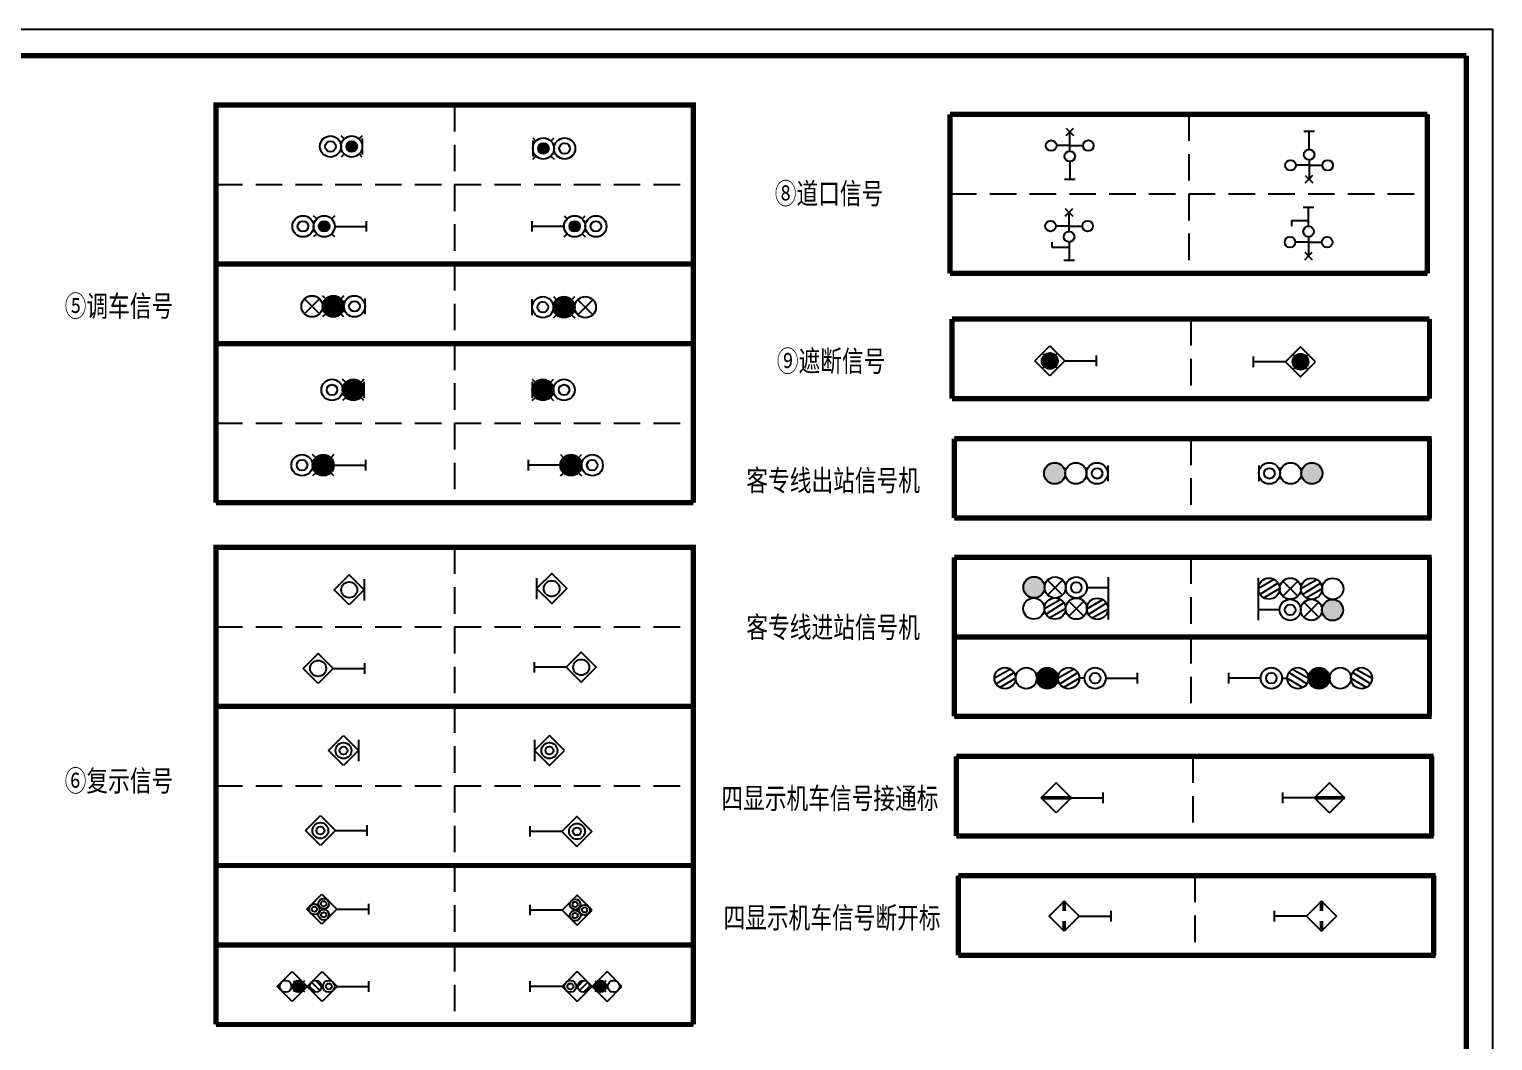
# Model space of a CAD drawing. Extents: x 2387 to 3043, y 3273 to 3569.
# Drawn here: x 2767.1 to 3043, y 3378.3 to 3569.1 of the extents above; entities that cross this region are included whole.
import ezdxf
from ezdxf.enums import TextEntityAlignment as Align

# ---------------------------------------------------------------- set-up
doc = ezdxf.new("R2010")
doc.units = 0
doc.header["$LTSCALE"] = 10
doc.header["$MEASUREMENT"] = 0
doc.linetypes.add('DASHED', pattern=[0.75, 0.5, -0.25])
doc.layers.get('0').update_dxf_attribs({"linetype": 'CONTINUOUS'})
doc.layers.add('1', color=1, linetype='CONTINUOUS')
doc.layers.add('2', color=3, linetype='CONTINUOUS')
doc.styles.add('宋体', font='SimSun.ttf', dxfattribs={"width": 0.8})

# ---------------------------------------------------------------- blocks, each defined once
blk = doc.blocks.new('A$C713C088B')
at = {"lineweight": -3}
for p, q in [((4.59, 3.41), (4, 4)), ((8, 4), (7.41, 3.41)), ((8, 3.5), (8, 0.5)), ((4.59, 0.59), (4, 0)), ((8, 0), (7.41, 0.59))]:
    blk.add_line(p, q, dxfattribs=at)
at = {"color": 3, "lineweight": -3, "const_width": 1}
blk.add_lwpolyline([(6.5, 2, -1), (5.5, 2, -1)], format="xyb", close=True, dxfattribs=at)
at = {"color": 0, "lineweight": -3}
for centre, radius in [((2, 2), 2), ((6, 2), 2), ((6, 2), 1)]:
    blk.add_circle(centre, radius, dxfattribs=at)
at = {"lineweight": -3}
blk.add_circle((2, 2), 1, dxfattribs=at)
blk = doc.blocks.new('A$C464F159F')
at = {"lineweight": -3}
for p, q in [((0, 4), (0.59, 3.41)), ((0, 3.5), (0, 0.5)), ((3.41, 3.41), (4, 4)), ((0, 0), (0.59, 0.59)), ((3.41, 0.59), (4, 0))]:
    blk.add_line(p, q, dxfattribs=at)
at = {"color": 3, "lineweight": -3, "const_width": 1}
blk.add_lwpolyline([(1.5, 2, 1), (2.5, 2, 1)], format="xyb", close=True, dxfattribs=at)
at = {"color": 0, "lineweight": -3}
for centre, radius in [((2, 2), 2), ((2, 2), 1), ((6, 2), 2)]:
    blk.add_circle(centre, radius, dxfattribs=at)
at = {"lineweight": -3}
blk.add_circle((6, 2), 1, dxfattribs=at)
blk = doc.blocks.new('A$C12C90B2A')
at = {"lineweight": -3}
for p, q in [((4.59, 3.41), (4, 4)), ((8, 4), (7.41, 3.41)), ((4.59, 0.59), (4, 0)), ((8, 0), (7.41, 0.59)), ((8, 2), (14, 2))]:
    blk.add_line(p, q, dxfattribs=at)
at = {"color": 0, "lineweight": -3}
blk.add_line((14, 1), (14, 3), dxfattribs=at)
at = {"color": 3, "lineweight": -3, "const_width": 1}
blk.add_lwpolyline([(6.5, 2, -1), (5.5, 2, -1)], format="xyb", close=True, dxfattribs=at)
at = {"color": 0, "lineweight": -3}
for centre, radius in [((2, 2), 2), ((2, 2), 1), ((6, 2), 2), ((6, 2), 1)]:
    blk.add_circle(centre, radius, dxfattribs=at)
blk = doc.blocks.new('A$C7ED64817')
at = {"color": 0, "lineweight": -3}
blk.add_line((0, 1), (0, 3), dxfattribs=at)
at = {"lineweight": -3}
for p, q in [((6, 4), (6.59, 3.41)), ((9.41, 3.41), (10, 4)), ((6, 2), (0, 2)), ((6, 0), (6.59, 0.59)), ((9.41, 0.59), (10, 0))]:
    blk.add_line(p, q, dxfattribs=at)
at = {"color": 3, "lineweight": -3, "const_width": 1}
blk.add_lwpolyline([(7.5, 2, 1), (8.5, 2, 1)], format="xyb", close=True, dxfattribs=at)
at = {"color": 0, "lineweight": -3}
for centre, radius in [((8, 2), 2), ((8, 2), 1), ((12, 2), 2), ((12, 2), 1)]:
    blk.add_circle(centre, radius, dxfattribs=at)
blk = doc.blocks.new('A$C0F7A600E')
at = {"color": 7, "lineweight": -3}
for p, q in [((3.41, 3.41), (0.59, 0.59)), ((3.41, 0.59), (0.59, 3.41)), ((12, 0.5), (12, 3.5))]:
    blk.add_line(p, q, dxfattribs=at)
at = {"lineweight": -3}
for p, q in [((4.59, 3.41), (4, 4)), ((8, 4), (7.41, 3.41)), ((4.59, 0.59), (4, 0)), ((8, 0), (7.41, 0.59))]:
    blk.add_line(p, q, dxfattribs=at)
at = {"color": 7, "lineweight": -3}
for centre, radius in [((2, 2), 2), ((10, 2), 2), ((10, 2), 1)]:
    blk.add_circle(centre, radius, dxfattribs=at)
at = {"color": 0, "lineweight": -3}
blk.add_circle((6, 2), 2, dxfattribs=at)
at = {"layer": '2', "lineweight": -3, "const_width": 2}
blk.add_lwpolyline([(5, 2, 1), (7, 2, 1)], format="xyb", close=True, dxfattribs=at)
at = {"layer": '2', "lineweight": -3}
for start, end in [(0, 180), (180, 0)]:
    blk.add_arc((6, 2), 1, start, end, dxfattribs=at)
blk = doc.blocks.new('A$C098A4D1C')
at = {"color": 7, "lineweight": -3}
for p, q in [((0, 0.5), (0, 3.5)), ((8.59, 0.59), (11.41, 3.41)), ((8.59, 3.41), (11.41, 0.59))]:
    blk.add_line(p, q, dxfattribs=at)
at = {"lineweight": -3}
for p, q in [((4, 4), (4.59, 3.41)), ((7.41, 3.41), (8, 4)), ((4, 0), (4.59, 0.59)), ((7.41, 0.59), (8, 0))]:
    blk.add_line(p, q, dxfattribs=at)
at = {"color": 7, "lineweight": -3}
for centre, radius in [((2, 2), 2), ((2, 2), 1), ((10, 2), 2)]:
    blk.add_circle(centre, radius, dxfattribs=at)
at = {"color": 0, "lineweight": -3}
blk.add_circle((6, 2), 2, dxfattribs=at)
at = {"layer": '2', "lineweight": -3, "const_width": 2}
blk.add_lwpolyline([(5, 2, 1), (7, 2, 1)], format="xyb", close=True, dxfattribs=at)
at = {"layer": '2', "lineweight": -3}
for start, end in [(0, 180), (180, 0)]:
    blk.add_arc((6, 2), 1, start, end, dxfattribs=at)
blk = doc.blocks.new('A$C4D440B63')
at = {"lineweight": -3}
for p, q in [((4.59, 3.41), (4, 4)), ((8, 4), (7.41, 3.41)), ((8, 3.5), (8, 0.5)), ((4.59, 0.59), (4, 0)), ((8, 0), (7.41, 0.59))]:
    blk.add_line(p, q, dxfattribs=at)
at = {"color": 0, "lineweight": -3}
for centre in [(2, 2), (6, 2)]:
    blk.add_circle(centre, 2, dxfattribs=at)
at = {"lineweight": -3}
blk.add_circle((2, 2), 1, dxfattribs=at)
at = {"layer": '2', "lineweight": -3, "const_width": 2}
blk.add_lwpolyline([(7, 2, 1), (5, 2, 1)], format="xyb", close=True, dxfattribs=at)
blk = doc.blocks.new('A$C77B45766')
at = {"lineweight": -3}
for p, q in [((0, 4), (0.59, 3.41)), ((0, 3.5), (0, 0.5)), ((3.41, 3.41), (4, 4)), ((0, 0), (0.59, 0.59)), ((3.41, 0.59), (4, 0))]:
    blk.add_line(p, q, dxfattribs=at)
at = {"color": 0, "lineweight": -3}
for centre in [(2, 2), (6, 2)]:
    blk.add_circle(centre, 2, dxfattribs=at)
at = {"lineweight": -3}
blk.add_circle((6, 2), 1, dxfattribs=at)
at = {"layer": '2', "lineweight": -3, "const_width": 2}
blk.add_lwpolyline([(1, 2, -1), (3, 2, -1)], format="xyb", close=True, dxfattribs=at)
blk = doc.blocks.new('A$C40534BB6')
at = {"lineweight": -3}
for p, q in [((4.59, 3.41), (4, 4)), ((8, 4), (7.41, 3.41)), ((4.59, 0.59), (4, 0)), ((8, 0), (7.41, 0.59)), ((8, 2), (14, 2))]:
    blk.add_line(p, q, dxfattribs=at)
at = {"color": 0, "lineweight": -3}
blk.add_line((14, 1), (14, 3), dxfattribs=at)
for centre, radius in [((2, 2), 2), ((2, 2), 1), ((6, 2), 2)]:
    blk.add_circle(centre, radius, dxfattribs=at)
at = {"layer": '2', "lineweight": -3, "const_width": 2}
blk.add_lwpolyline([(7, 2, 1), (5, 2, 1)], format="xyb", close=True, dxfattribs=at)
blk = doc.blocks.new('A$C7C7B410C')
at = {"color": 0, "lineweight": -3}
blk.add_line((0, 1), (0, 3), dxfattribs=at)
at = {"lineweight": -3}
for p, q in [((6, 4), (6.59, 3.41)), ((9.41, 3.41), (10, 4)), ((6, 2), (0, 2)), ((6, 0), (6.59, 0.59)), ((9.41, 0.59), (10, 0))]:
    blk.add_line(p, q, dxfattribs=at)
at = {"color": 0, "lineweight": -3}
for centre, radius in [((8, 2), 2), ((12, 2), 2), ((12, 2), 1)]:
    blk.add_circle(centre, radius, dxfattribs=at)
at = {"layer": '2', "lineweight": -3, "const_width": 2}
blk.add_lwpolyline([(7, 2, -1), (9, 2, -1)], format="xyb", close=True, dxfattribs=at)
blk = doc.blocks.new('A$C3FAB2C0A')
at = {"color": 7, "lineweight": -3}
blk.add_line((5.66, 4.83), (5.66, 0.83), dxfattribs=at)
blk.add_lwpolyline([(2.83, 0), (0, 2.83), (2.83, 5.66), (5.66, 2.83)], close=True, dxfattribs=at)
blk.add_circle((2.83, 2.83), 1.5, dxfattribs=at)
blk = doc.blocks.new('A$C06AA4E3F')
at = {"color": 7, "lineweight": -3}
blk.add_line((0, 4.83), (0, 0.83), dxfattribs=at)
blk.add_lwpolyline([(2.83, 0), (5.66, 2.83), (2.83, 5.66), (0, 2.83)], close=True, dxfattribs=at)
blk.add_circle((2.83, 2.83), 1.5, dxfattribs=at)
blk = doc.blocks.new('A$C0D0F7C28')
at = {"color": 7, "lineweight": -3}
blk.add_line((5.66, 2.83), (11.66, 2.83), dxfattribs=at)
at = {"color": 0, "lineweight": -3}
blk.add_line((11.66, 1.83), (11.66, 3.83), dxfattribs=at)
at = {"color": 7, "lineweight": -3}
blk.add_lwpolyline([(2.83, 0), (0, 2.83), (2.83, 5.66), (5.66, 2.83)], close=True, dxfattribs=at)
blk.add_circle((2.83, 2.83), 1.5, dxfattribs=at)
blk = doc.blocks.new('A$C27B40838')
at = {"color": 0, "lineweight": -3}
blk.add_line((0, 1.83), (0, 3.83), dxfattribs=at)
at = {"color": 7, "lineweight": -3}
blk.add_line((6, 2.83), (0, 2.83), dxfattribs=at)
blk.add_lwpolyline([(8.83, 0), (11.66, 2.83), (8.83, 5.66), (6, 2.83)], close=True, dxfattribs=at)
blk.add_circle((8.83, 2.83), 1.5, dxfattribs=at)
blk = doc.blocks.new('A$C23366BF6')
at = {"color": 7, "lineweight": -3}
for p, q in [((0, 2.83), (2.83, 5.66)), ((2.83, 5.66), (5.66, 2.83)), ((2.83, 0), (0, 2.83)), ((5.66, 2.83), (2.83, 0)), ((5.66, 4.83), (5.66, 0.83))]:
    blk.add_line(p, q, dxfattribs=at)
for radius in [1.5, 0.75]:
    blk.add_circle((2.83, 2.83), radius, dxfattribs=at)
blk = doc.blocks.new('A$C446F24CC')
at = {"color": 7, "lineweight": -3}
for p, q in [((2.83, 5.66), (0, 2.83)), ((5.66, 2.83), (2.83, 5.66)), ((0, 4.83), (0, 0.83)), ((0, 2.83), (2.83, 0)), ((2.83, 0), (5.66, 2.83))]:
    blk.add_line(p, q, dxfattribs=at)
for radius in [1.5, 0.75]:
    blk.add_circle((2.83, 2.83), radius, dxfattribs=at)
blk = doc.blocks.new('A$C008B083B')
at = {"color": 7, "lineweight": -3}
for p, q in [((0, 2.83), (2.83, 5.66)), ((2.83, 5.66), (5.66, 2.83)), ((2.83, 0), (0, 2.83)), ((5.66, 2.83), (2.83, 0)), ((5.66, 2.83), (11.66, 2.83))]:
    blk.add_line(p, q, dxfattribs=at)
at = {"color": 0, "lineweight": -3}
blk.add_line((11.66, 1.83), (11.66, 3.83), dxfattribs=at)
at = {"color": 7, "lineweight": -3}
for radius in [1.5, 0.75]:
    blk.add_circle((2.83, 2.83), radius, dxfattribs=at)
blk = doc.blocks.new('A$C2C0E2CDF')
at = {"color": 0, "lineweight": -3}
blk.add_line((0, 1.83), (0, 3.83), dxfattribs=at)
at = {"color": 7, "lineweight": -3}
blk.add_line((6, 2.83), (0, 2.83), dxfattribs=at)
blk.add_lwpolyline([(8.83, 0), (11.66, 2.83), (8.83, 5.66), (6, 2.83)], close=True, dxfattribs=at)
for radius in [1.5, 0.75]:
    blk.add_circle((8.83, 2.83), radius, dxfattribs=at)
blk = doc.blocks.new('A$C4EC20085')
at = {"color": 7, "lineweight": -3}
for p, q in [((0, 2.83), (2.83, 5.66)), ((2.83, 5.66), (5.66, 2.83)), ((2.83, 0), (0, 2.83)), ((5.66, 2.83), (2.83, 0)), ((5.66, 2.83), (11.66, 2.83))]:
    blk.add_line(p, q, dxfattribs=at)
at = {"color": 0, "lineweight": -3}
blk.add_line((11.66, 1.83), (11.66, 3.83), dxfattribs=at)
at = {"color": 7, "lineweight": -3}
for centre, radius in [((1.41, 2.83), 1), ((1.41, 2.84), 0.5), ((3.18, 3.89), 1), ((3.18, 1.78), 1), ((3.18, 3.88), 0.5), ((3.18, 1.78), 0.5)]:
    blk.add_circle(centre, radius, dxfattribs=at)
blk = doc.blocks.new('A$C57A534FA')
at = {"color": 7, "lineweight": -3}
for p, q in [((8.83, 5.66), (6, 2.83)), ((11.66, 2.83), (8.83, 5.66)), ((6, 2.83), (0, 2.83)), ((6, 2.83), (8.83, 0)), ((8.83, 0), (11.66, 2.83))]:
    blk.add_line(p, q, dxfattribs=at)
at = {"color": 0, "lineweight": -3}
blk.add_line((0, 1.83), (0, 3.83), dxfattribs=at)
at = {"color": 7, "lineweight": -3}
for centre, radius in [((8.47, 3.89), 1), ((8.48, 1.78), 1), ((8.47, 3.88), 0.5), ((10.24, 2.83), 1), ((10.25, 2.84), 0.5), ((8.47, 1.78), 0.5)]:
    blk.add_circle(centre, radius, dxfattribs=at)
blk = doc.blocks.new('A$C3D0D2C0B')
at = {"lineweight": -3}
blk.add_hatch(color=3, dxfattribs=at).paths.add_polyline_path([(5.19, 2.83, 1), (2.97, 2.83, 1)])
at = {"color": 7, "lineweight": -3}
for p, q in [((0, 2.83), (2.83, 5.66)), ((2.83, 5.66), (5.66, 2.83)), ((5.66, 2.83), (8.49, 5.66)), ((8.49, 5.66), (11.31, 2.83)), ((2.83, 0), (0, 2.83)), ((5.66, 2.83), (2.83, 0)), ((8.49, 0), (5.66, 2.83)), ((6.12, 2.83), (7.23, 1.72)), ((6.45, 3.61), (8.02, 2.04)), ((7.23, 3.94), (8.35, 2.83)), ((11.31, 2.83), (8.49, 0)), ((11.31, 2.83), (17.31, 2.83))]:
    blk.add_line(p, q, dxfattribs=at)
at = {"lineweight": -3}
for p, q in [((3.05, 3.86), (3.3, 3.62)), ((5.12, 3.86), (4.87, 3.62)), ((3.29, 2.04), (3.05, 1.8)), ((4.87, 2.04), (5.12, 1.79))]:
    blk.add_line(p, q, dxfattribs=at)
at = {"color": 0, "lineweight": -3}
blk.add_line((17.31, 1.83), (17.31, 3.83), dxfattribs=at)
at = {"color": 7, "lineweight": -3}
for centre, radius in [((1.58, 2.83), 1.11), ((4.08, 2.83), 1.11), ((7.23, 2.83), 1.11), ((9.73, 2.83), 1.11), ((9.73, 2.83), 0.564)]:
    blk.add_circle(centre, radius, dxfattribs=at)
blk = doc.blocks.new('A$C531F24AE')
at = {"lineweight": -3}
blk.add_hatch(color=3, dxfattribs=at).paths.add_polyline_path([(14.35, 2.83, 1), (12.12, 2.83, 1)])
at = {"color": 7, "lineweight": -3}
for p, q in [((8.83, 5.66), (6, 2.83)), ((11.66, 2.83), (8.83, 5.66)), ((14.49, 5.66), (11.66, 2.83)), ((17.31, 2.83), (14.49, 5.66)), ((6, 2.83), (0, 2.83)), ((6, 2.83), (8.83, 0)), ((8.83, 0), (11.66, 2.83)), ((10.08, 3.94), (8.97, 2.83)), ((10.87, 3.61), (9.29, 2.04)), ((11.19, 2.83), (10.08, 1.72)), ((11.66, 2.83), (14.49, 0)), ((14.49, 0), (17.31, 2.83))]:
    blk.add_line(p, q, dxfattribs=at)
at = {"color": 0, "lineweight": -3}
blk.add_line((0, 1.83), (0, 3.83), dxfattribs=at)
at = {"lineweight": -3}
for p, q in [((12.2, 3.86), (12.45, 3.62)), ((14.27, 3.86), (14.02, 3.62)), ((12.45, 2.04), (12.2, 1.79)), ((14.02, 2.04), (14.27, 1.8))]:
    blk.add_line(p, q, dxfattribs=at)
at = {"color": 7, "lineweight": -3}
for centre, radius in [((7.58, 2.83), 1.11), ((7.58, 2.83), 0.564), ((10.08, 2.83), 1.11), ((13.23, 2.83), 1.11), ((15.73, 2.83), 1.11)]:
    blk.add_circle(centre, radius, dxfattribs=at)
blk = doc.blocks.new('A$C4F34252E')
at = {"lineweight": -3}
for p, q in [((3.79, 8.29), (5.21, 9.71)), ((3.79, 9.71), (4.5, 9)), ((4.5, 9), (5.21, 8.29)), ((4.5, 6.41), (2, 6.41)), ((4.5, 6.41), (2.4, 6.41)), ((4.5, 6.41), (7, 6.41)), ((4.5, 3.39), (4.5, 0))]:
    blk.add_line(p, q, dxfattribs=at)
at = {"color": 7, "lineweight": -3}
blk.add_line((4.5, 5.39), (4.5, 9), dxfattribs=at)
at = {"color": 0, "lineweight": -3}
blk.add_line((5.5, 0), (3.5, 0), dxfattribs=at)
at = {"lineweight": -3}
for centre in [(1, 6.41), (8, 6.41), (4.5, 4.39)]:
    blk.add_circle(centre, 1, dxfattribs=at)
blk = doc.blocks.new('A$C45EE6A93')
at = {"lineweight": -3}
for p, q in [((3.79, 9.82), (4.5, 9.11)), ((3.79, 8.41), (5.21, 9.82)), ((4.5, 9.11), (5.21, 8.4)), ((4.5, 6.52), (2, 6.52)), ((4.5, 6.52), (2.4, 6.52)), ((4.5, 6.52), (7, 6.52)), ((4.5, 3.5), (4.5, 0))]:
    blk.add_line(p, q, dxfattribs=at)
at = {"color": 7, "lineweight": -3}
for p, q in [((4.5, 5.5), (4.5, 9.11)), ((1.29, 2.5), (1.29, 3.5)), ((4.5, 2.5), (1.29, 2.5))]:
    blk.add_line(p, q, dxfattribs=at)
at = {"color": 0, "lineweight": -3}
blk.add_line((5.5, 0), (3.5, 0), dxfattribs=at)
at = {"lineweight": -3}
for centre in [(1, 6.52), (8, 6.52), (4.5, 4.5)]:
    blk.add_circle(centre, 1, dxfattribs=at)
blk = doc.blocks.new('A$C5B2B543E')
at = {"color": 0, "lineweight": -3}
blk.add_line((5.5, 9.71), (3.5, 9.71), dxfattribs=at)
at = {"lineweight": -3}
for p, q in [((4.5, 6.32), (4.5, 9.71)), ((4.5, 3.3), (2, 3.3)), ((4.5, 3.3), (2.4, 3.3)), ((4.5, 3.3), (7, 3.3)), ((3.79, 1.41), (5.21, 0)), ((3.79, 0), (4.5, 0.71)), ((4.5, 0.71), (5.21, 1.42))]:
    blk.add_line(p, q, dxfattribs=at)
at = {"color": 7, "lineweight": -3}
blk.add_line((4.5, 4.32), (4.5, 0.71), dxfattribs=at)
at = {"lineweight": -3}
for centre in [(4.5, 5.32), (1, 3.3), (8, 3.3)]:
    blk.add_circle(centre, 1, dxfattribs=at)
blk = doc.blocks.new('A$C15246808')
at = {"color": 0, "lineweight": -3}
blk.add_line((5.5, 9.82), (3.5, 9.82), dxfattribs=at)
at = {"lineweight": -3}
for p, q in [((4.5, 6.32), (4.5, 9.82)), ((4.5, 3.3), (2, 3.3)), ((4.5, 3.3), (2.4, 3.3)), ((4.5, 3.3), (7, 3.3)), ((3.79, 1.41), (5.21, 0)), ((3.79, 0), (4.5, 0.71)), ((4.5, 0.71), (5.21, 1.42))]:
    blk.add_line(p, q, dxfattribs=at)
at = {"color": 7, "lineweight": -3}
for p, q in [((1.28, 7.32), (1.28, 6.32)), ((4.5, 7.32), (1.28, 7.32)), ((4.5, 4.32), (4.5, 0.71))]:
    blk.add_line(p, q, dxfattribs=at)
at = {"lineweight": -3}
for centre in [(4.5, 5.32), (1, 3.3), (8, 3.3)]:
    blk.add_circle(centre, 1, dxfattribs=at)
blk = doc.blocks.new('A$C20C64BBB')
at = {"lineweight": -3}
h = blk.add_hatch(color=3, dxfattribs=at)
edge = h.paths.add_edge_path()
edge.add_arc((2.83, 2.83), 1.5, 0, 360)
at = {"color": 7, "lineweight": -3}
for p, q in [((0, 2.83), (2.83, 5.66)), ((2.83, 5.66), (5.66, 2.83)), ((2.83, 0), (0, 2.83)), ((5.66, 2.83), (2.83, 0)), ((5.66, 2.83), (11.66, 2.83))]:
    blk.add_line(p, q, dxfattribs=at)
at = {"lineweight": -3}
for p, q in [((1.52, 4.14), (1.77, 3.89)), ((4.14, 4.14), (3.89, 3.89)), ((1.77, 1.77), (1.52, 1.52)), ((3.89, 1.77), (4.14, 1.52))]:
    blk.add_line(p, q, dxfattribs=at)
at = {"color": 0, "lineweight": -3}
blk.add_line((11.66, 1.83), (11.66, 3.83), dxfattribs=at)
at = {"color": 7, "lineweight": -3}
blk.add_circle((2.83, 2.83), 1.5, dxfattribs=at)
blk = doc.blocks.new('A$C4F036DA2')
at = {"lineweight": -3}
h = blk.add_hatch(color=3, dxfattribs=at)
edge = h.paths.add_edge_path()
edge.add_arc((8.83, 2.83), 1.5, 0, 360)
at = {"color": 7, "lineweight": -3}
for p, q in [((8.83, 5.66), (6, 2.83)), ((11.66, 2.83), (8.83, 5.66)), ((6, 2.83), (0, 2.83)), ((6, 2.83), (8.83, 0)), ((8.83, 0), (11.66, 2.83))]:
    blk.add_line(p, q, dxfattribs=at)
at = {"color": 0, "lineweight": -3}
blk.add_line((0, 1.83), (0, 3.83), dxfattribs=at)
at = {"lineweight": -3}
for p, q in [((7.52, 4.14), (7.77, 3.89)), ((10.14, 4.14), (9.89, 3.89)), ((7.77, 1.77), (7.52, 1.52)), ((9.89, 1.77), (10.14, 1.52))]:
    blk.add_line(p, q, dxfattribs=at)
at = {"color": 7, "lineweight": -3}
blk.add_circle((8.83, 2.83), 1.5, dxfattribs=at)

msp = doc.modelspace()

# ---------------------------------------------------------------- hatches: boundary and pattern name
at = {"lineweight": -3}
for points in [[(2962.39, 3485.34, -1), (2958.39, 3485.34, -1)], [(3006.88, 3485.34, 1), (3010.88, 3485.34, 1)]]:
    msp.add_hatch(color=3, dxfattribs=at).paths.add_polyline_path(points)
h = msp.add_hatch(color=3, dxfattribs=at)
h.paths.add_polyline_path([(2956.49, 3463.83), (2955.08, 3462.42, -0.198912), (2954.49, 3463.83, -0.198912), (2955.08, 3465.24)])
h.paths.add_polyline_path([(2956.49, 3463.83), (2957.91, 3462.42, -0.414214), (2955.08, 3462.42)])
h.paths.add_polyline_path([(2956.49, 3463.83), (2955.08, 3465.24, -0.414214), (2957.91, 3465.24)])
h.paths.add_polyline_path([(2957.91, 3462.42), (2956.49, 3463.83), (2957.91, 3465.24, -0.198912), (2958.49, 3463.83, -0.198912)])
h = msp.add_hatch(color=3, dxfattribs=at)
h.paths.add_polyline_path([(3012.78, 3459.57), (3014.19, 3460.99, -0.198912), (3014.78, 3459.57, -0.198912), (3014.19, 3458.16)])
h.paths.add_polyline_path([(3012.78, 3459.57), (3011.37, 3460.99, -0.414214), (3014.19, 3460.99)])
h.paths.add_polyline_path([(3012.78, 3459.57), (3014.19, 3458.16, -0.414214), (3011.37, 3458.16)])
h.paths.add_polyline_path([(3011.37, 3460.99), (3012.78, 3459.57), (3011.37, 3458.16, -0.198912), (3010.78, 3459.57, -0.198912)])

# ---------------------------------------------------------------- linework, layer by layer
for p, q in [((2386.56, 3569.13), (3042.98, 3569.13)), ((3042.98, 3272.76), (3042.98, 3569.13)), ((2970.39, 3486.84), (2970.39, 3483.84)), ((2998.88, 3486.84), (2998.88, 3483.84)), ((3001.8, 3465.33), (2998.82, 3463.6)), ((3002.82, 3463.6), (2999.83, 3461.88)), ((3009.82, 3465.28), (3006.83, 3463.56)), ((3010.83, 3463.56), (3007.84, 3461.83)), ((2958.45, 3459.85), (2961.43, 3461.57)), ((2966.46, 3459.8), (2969.45, 3461.53)), ((2959.46, 3458.12), (2962.45, 3459.85)), ((2967.47, 3458.08), (2970.46, 3459.8)), ((2952.04, 3448.41), (2949.05, 3446.68)), ((2953.05, 3446.68), (2950.06, 3444.96)), ((2964.04, 3448.41), (2961.05, 3446.68)), ((2965.05, 3446.68), (2962.06, 3444.96)), ((2966.03, 3446.7), (2965.03, 3446.7)), ((2970.03, 3446.7), (2976.03, 3446.7)), ((2999.24, 3446.7), (2993.24, 3446.7)), ((3003.24, 3446.7), (3004.24, 3446.7)), ((3004.23, 3446.68), (3007.21, 3444.96)), ((3005.24, 3448.41), (3008.23, 3446.68)), ((3016.23, 3446.68), (3019.21, 3444.96)), ((3017.24, 3448.41), (3020.23, 3446.68))]:
    msp.add_line(p, q, dxfattribs=at)
at = {"color": 3, "lineweight": -3}
for p, q in [((2802.27, 3554.83), (2802.27, 3539.83)), ((2892.27, 3554.83), (2802.27, 3554.83)), ((2892.27, 3539.83), (2892.27, 3554.83)), ((2940.67, 3553.08), (2940.67, 3538.08)), ((3030.67, 3553.08), (2940.67, 3553.08)), ((3030.67, 3538.08), (3030.67, 3553.08)), ((2802.27, 3539.83), (2802.27, 3524.83)), ((2892.27, 3524.83), (2892.27, 3539.83)), ((2940.67, 3538.08), (2940.67, 3523.08)), ((3030.67, 3523.08), (3030.67, 3538.08)), ((2802.27, 3524.83), (2802.27, 3494.83)), ((2802.27, 3524.83), (2892.27, 3524.83)), ((2892.27, 3509.83), (2892.27, 3524.83)), ((2940.67, 3523.08), (3030.67, 3523.08)), ((2941.06, 3514.44), (3031.06, 3514.44)), ((3031.06, 3499.44), (3031.06, 3514.44)), ((2802.27, 3509.83), (2802.27, 3494.83)), ((2802.27, 3509.83), (2892.27, 3509.83)), ((2892.27, 3509.83), (2802.27, 3509.83)), ((2892.27, 3494.83), (2892.27, 3509.83)), ((2941.06, 3499.44), (3031.06, 3499.44)), ((3031.06, 3499.44), (2941.06, 3499.44)), ((2941.45, 3491.91), (3031.45, 3491.91)), ((2802.27, 3479.83), (2892.27, 3479.83)), ((2892.27, 3479.83), (2802.27, 3479.83)), ((3031.45, 3476.91), (2941.45, 3476.91)), ((2941.45, 3476.91), (3031.45, 3476.91)), ((2892.27, 3471.36), (2802.27, 3471.36)), ((2802.27, 3471.36), (2802.27, 3456.36)), ((2892.27, 3456.36), (2892.27, 3471.36)), ((2941.45, 3469.48), (3031.45, 3469.48)), ((2802.27, 3456.36), (2802.27, 3441.36)), ((2892.27, 3441.36), (2892.27, 3456.36)), ((2941.45, 3454.48), (3031.45, 3454.48)), ((3031.45, 3454.48), (2941.45, 3454.48)), ((2941.45, 3454.48), (3031.45, 3454.48)), ((2802.27, 3441.36), (2892.27, 3441.36)), ((2802.27, 3441.36), (2802.27, 3411.36)), ((2892.27, 3426.36), (2892.27, 3441.36)), ((3031.45, 3439.48), (2941.45, 3439.48)), ((2941.45, 3439.48), (3031.45, 3439.48)), ((2941.84, 3431.95), (3031.84, 3431.95)), ((2802.27, 3426.36), (2802.27, 3411.36)), ((2892.27, 3411.36), (2892.27, 3426.36)), ((2941.84, 3416.95), (3031.84, 3416.95)), ((3031.84, 3416.95), (2941.84, 3416.95)), ((2942.22, 3409.42), (3032.22, 3409.42)), ((2942.22, 3394.42), (3032.22, 3394.42)), ((3032.22, 3394.42), (2942.22, 3394.42)), ((2892.27, 3381.36), (2802.27, 3381.36)), ((2802.27, 3381.36), (2892.27, 3381.36))]:
    msp.add_line(p, q, dxfattribs=at)
at = {"color": 3, "linetype": 'DASHED', "lineweight": -3}
for p, q in [((2847.27, 3554.83), (2847.27, 3539.83)), ((2985.67, 3553.08), (2985.67, 3538.08)), ((2802.27, 3539.83), (2892.27, 3539.83)), ((2847.27, 3539.83), (2847.27, 3524.83)), ((2940.67, 3538.08), (3030.67, 3538.08)), ((2985.67, 3538.08), (2985.67, 3523.08)), ((2847.27, 3524.83), (2847.27, 3509.83)), ((2986.06, 3514.44), (2986.06, 3499.44)), ((3031.06, 3514.44), (3031.06, 3499.44)), ((2847.27, 3509.83), (2847.27, 3494.83)), ((2802.27, 3494.83), (2892.27, 3494.83)), ((2847.27, 3494.83), (2847.27, 3479.83)), ((2892.27, 3494.83), (2892.27, 3479.83)), ((2986.06, 3491.91), (2986.06, 3476.91)), ((2847.27, 3471.36), (2847.27, 3456.36)), ((2986.06, 3469.48), (2986.06, 3454.48)), ((2802.27, 3456.36), (2892.27, 3456.36)), ((2847.27, 3456.36), (2847.27, 3441.36)), ((2986.06, 3454.48), (2986.06, 3439.48)), ((2847.27, 3441.36), (2847.27, 3426.36)), ((2986.45, 3431.95), (2986.45, 3416.95)), ((2802.27, 3426.36), (2892.27, 3426.36)), ((2847.27, 3426.36), (2847.27, 3411.36)), ((2802.27, 3411.36), (2892.27, 3411.36)), ((2847.27, 3411.36), (2847.27, 3381.36)), ((2892.27, 3411.36), (2892.27, 3381.36)), ((2986.84, 3409.42), (2986.84, 3394.42))]:
    msp.add_line(p, q, dxfattribs=at)
for p, q in [((2970.46, 3465.77), (2970.46, 3457.77)), ((2998.82, 3457.63), (2998.82, 3465.63)), ((2961.89, 3465.22), (2959.06, 3462.39)), ((2961.89, 3462.39), (2959.06, 3465.22)), ((2966.48, 3463.81), (2970.46, 3463.81)), ((2999.11, 3462.56), (3002.5, 3464.68)), ((3003.4, 3462.18), (3006.23, 3465.01)), ((3003.4, 3465.01), (3006.23, 3462.18)), ((3007.12, 3462.51), (3010.51, 3464.64)), ((2962.15, 3460.89), (2958.76, 3458.76)), ((2965.87, 3458.39), (2963.04, 3461.22)), ((2965.87, 3461.22), (2963.04, 3458.39)), ((2970.16, 3460.85), (2966.78, 3458.72)), ((3007.38, 3461.01), (3010.21, 3458.18)), ((3007.38, 3458.18), (3010.21, 3461.01)), ((3002.79, 3459.6), (2998.82, 3459.6)), ((2949.34, 3445.64), (2952.73, 3447.76)), ((2961.34, 3445.64), (2964.73, 3447.76)), ((3007.93, 3445.64), (3004.54, 3447.76)), ((3019.93, 3445.64), (3016.54, 3447.76))]:
    msp.add_line(p, q)
at = {"color": 0, "lineweight": -3}
for p, q in [((2976.03, 3445.7), (2976.03, 3447.7)), ((2993.24, 3445.7), (2993.24, 3447.7)), ((2969.52, 3423.13), (2969.52, 3425.13)), ((3003.38, 3423.13), (3003.38, 3425.13)), ((2971.04, 3400.81), (2971.04, 3402.81)), ((3001.86, 3400.81), (3001.86, 3402.81))]:
    msp.add_line(p, q, dxfattribs=at)
at = {"color": 7, "lineweight": -3}
for p, q in [((2963.52, 3424.13), (2969.52, 3424.13)), ((3009.38, 3424.13), (3003.38, 3424.13)), ((2965.04, 3401.81), (2971.04, 3401.81)), ((3007.86, 3401.81), (3001.86, 3401.81))]:
    msp.add_line(p, q, dxfattribs=at)
at = {"color": 3, "lineweight": -3, "const_width": 1}
for points in [[(2802.27, 3494.83), (2802.27, 3554.83), (2892.27, 3554.83), (2892.27, 3494.83)], [(2940.67, 3553.08), (2940.67, 3523.08)], [(3030.67, 3553.08), (2940.67, 3553.08)], [(3030.67, 3553.08), (3030.67, 3523.08)], [(2892.27, 3524.83), (2802.27, 3524.83)], [(3030.67, 3523.08), (2940.67, 3523.08)], [(2941.06, 3514.44), (2941.06, 3499.44)], [(3031.06, 3514.44), (2941.06, 3514.44)], [(3031.06, 3514.44), (3031.06, 3499.44)], [(2892.27, 3509.83), (2802.27, 3509.83)], [(3031.06, 3499.44), (2941.06, 3499.44)], [(2802.27, 3494.83), (2802.27, 3479.83)], [(2892.27, 3494.83), (2892.27, 3479.83)], [(3031.45, 3491.91), (2941.45, 3491.91)], [(2941.45, 3491.91), (2941.45, 3476.91)], [(3031.06, 3491.91), (3031.06, 3476.91)], [(2892.27, 3479.83), (2802.27, 3479.83)], [(3031.45, 3476.91), (2941.45, 3476.91)], [(2802.27, 3411.36), (2802.27, 3471.36), (2892.27, 3471.36), (2892.27, 3411.36)], [(2941.45, 3469.48), (2941.45, 3454.48)], [(3031.45, 3469.48), (2941.45, 3469.48)], [(3031.06, 3469.48), (3031.06, 3454.48)], [(3031.45, 3454.48), (2941.45, 3454.48)], [(3031.45, 3454.48), (2941.45, 3454.48)], [(2941.45, 3454.48), (2941.45, 3439.48)], [(3031.06, 3454.48), (3031.06, 3439.48)], [(2892.27, 3441.36), (2802.27, 3441.36)], [(3031.45, 3439.48), (2941.45, 3439.48)], [(2941.84, 3431.95), (2941.84, 3416.95)], [(3031.84, 3431.95), (2941.84, 3431.95)], [(3031.45, 3431.95), (3031.45, 3416.95)], [(3031.84, 3416.95), (2941.84, 3416.95)], [(2892.27, 3411.36), (2802.27, 3411.36)], [(2802.27, 3411.36), (2802.27, 3381.36)], [(2892.27, 3411.36), (2892.27, 3381.36)], [(2942.22, 3409.42), (2942.22, 3394.42)], [(3032.22, 3409.42), (2942.22, 3409.42)], [(3031.84, 3409.42), (3031.84, 3394.42)], [(2892.27, 3396.36), (2802.27, 3396.36)], [(3032.22, 3394.42), (2942.22, 3394.42)], [(2892.27, 3381.36), (2802.27, 3381.36)]]:
    msp.add_lwpolyline(points, dxfattribs=at)
at = {"color": 7, "lineweight": -3}
for points in [[(2960.69, 3421.3), (2957.86, 3424.13), (2960.69, 3426.95), (2963.52, 3424.13)], [(3012.21, 3421.3), (3015.04, 3424.13), (3012.21, 3426.95), (3009.38, 3424.13)], [(2962.21, 3398.99), (2959.38, 3401.81), (2962.21, 3404.64), (2965.04, 3401.81)], [(3010.69, 3398.99), (3013.52, 3401.81), (3010.69, 3404.64), (3007.86, 3401.81)]]:
    msp.add_lwpolyline(points, close=True, dxfattribs=at)
at = {"color": 7, "lineweight": -3, "const_width": 0.7}
for points in [[(2957.86, 3424.13), (2963.52, 3424.13)], [(3015.04, 3424.13), (3009.38, 3424.13)], [(2962.21, 3404.64), (2962.21, 3402.75)], [(3010.69, 3404.64), (3010.69, 3402.75)], [(2962.21, 3400.87), (2962.21, 3398.99)], [(3010.69, 3400.87), (3010.69, 3398.99)]]:
    msp.add_lwpolyline(points, dxfattribs=at)
at = {"color": 3, "lineweight": -3}
for centre in [(2960.39, 3485.34), (3008.88, 3485.34)]:
    msp.add_circle(centre, 2, dxfattribs=at)
at = {"color": 0, "lineweight": -3}
for centre, radius in [((2964.39, 3485.34), 2), ((2968.39, 3485.34), 2), ((2968.39, 3485.34), 1), ((3000.88, 3485.34), 2), ((3000.88, 3485.34), 1), ((3004.88, 3485.34), 2), ((2968.03, 3446.7), 2), ((2968.03, 3446.7), 1), ((3001.24, 3446.7), 2), ((3001.24, 3446.7), 1)]:
    msp.add_circle(centre, radius, dxfattribs=at)
for centre, radius in [((2956.49, 3463.83), 2), ((2956.49, 3463.83), 2), ((2960.48, 3463.81), 2), ((2964.48, 3463.81), 2), ((3000.82, 3463.6), 2), ((3004.82, 3463.6), 2), ((3008.82, 3463.57), 2), ((3012.82, 3463.57), 2), ((2964.48, 3463.81), 1), ((2956.46, 3459.83), 2), ((2960.46, 3459.83), 2), ((2964.46, 3459.81), 2), ((2968.46, 3459.8), 2), ((3004.79, 3459.6), 2), ((3004.79, 3459.6), 1), ((3008.79, 3459.6), 2), ((3012.78, 3459.57), 2), ((3012.78, 3459.57), 2)]:
    msp.add_circle(centre, radius)
at = {"color": 0}
for centre in [(2951.03, 3446.7), (2955.03, 3446.7), (2959.03, 3446.7), (2963.03, 3446.7), (3006.24, 3446.7), (3010.24, 3446.7), (3014.24, 3446.7), (3018.24, 3446.7)]:
    msp.add_circle(centre, 2, dxfattribs=at)
at = {"layer": '1', "color": 1, "lineweight": -3, "const_width": 1}
msp.add_lwpolyline([(2411.56, 3277.76), (2411.56, 3564.13), (3037.98, 3564.13)], dxfattribs=at)
at = {"layer": '1', "lineweight": -3, "const_width": 1}
msp.add_lwpolyline([(3037.98, 3277.28), (3037.98, 3564.13)], dxfattribs=at)
at = {"layer": '2', "const_width": 2}
for points in [[(2960.03, 3446.7, 1), (2958.03, 3446.7, 1)], [(3009.24, 3446.7, -1), (3011.24, 3446.7, -1)]]:
    msp.add_lwpolyline(points, format="xyb", close=True, dxfattribs=at)

# ---------------------------------------------------------------- block references
at = {"color": 7, "lineweight": -3}
for name, p in [('A$C713C088B', (2821.86, 3545.02)), ('A$C464F159F', (2862, 3544.63)), ('A$C4F34252E', (2958.74, 3540.77)), ('A$C5B2B543E', (3003.86, 3540.16)), ('A$C45EE6A93', (2958.61, 3525.48)), ('A$C15246808', (3003.76, 3525.66)), ('A$C12C90B2A', (2816.67, 3529.95)), ('A$C7ED64817', (2861.9, 3529.95)), ('A$C0F7A600E', (2818.38, 3514.86)), ('A$C098A4D1C', (2861.9, 3514.69)), ('A$C20C64BBB', (2956.64, 3503.73)), ('A$C4F036DA2', (2997.91, 3503.57)), ('A$C4D440B63', (2822.15, 3499.09)), ('A$C77B45766', (2861.9, 3499.09)), ('A$C40534BB6', (2816.5, 3484.88)), ('A$C7C7B410C', (2861.21, 3484.88)), ('A$C3FAB2C0A', (2824.57, 3460.54)), ('A$C06AA4E3F', (2862.73, 3460.76)), ('A$C0D0F7C28', (2818.69, 3445.71)), ('A$C27B40838', (2862.3, 3445.92)), ('A$C23366BF6', (2823.48, 3430.21)), ('A$C446F24CC', (2862.3, 3430.21)), ('A$C008B083B', (2819.12, 3415.11)), ('A$C2C0E2CDF', (2861.5, 3414.97)), ('A$C4EC20085', (2819.41, 3400.27)), ('A$C57A534FA', (2861.51, 3400.13)), ('A$C3D0D2C0B', (2813.81, 3385.72)), ('A$C531F24AE', (2861.51, 3385.72))]:
    msp.add_blockref(name, p, dxfattribs=at)

# ---------------------------------------------------------------- texts
at = {"color": 1, "lineweight": -3, "style": '宋体', "width": 0.75}
for s, p in [('⑧道口信号', (2917.85, 3536.15)), ('⑤调车信号', (2783.98, 3514.92)), ('⑨遮断信号', (2918.24, 3504.53)), ('客专线出站信号机', (2918.63, 3482)), ('客专线进站信号机', (2918.63, 3454.31)), ('⑥复示信号', (2783.98, 3425.34)), ('四显示机车信号接通标', (2918.02, 3422.04)), ('四显示机车信号断开标', (2918.41, 3399.51))]:
    msp.add_text(s, height=4, dxfattribs=at).set_placement(p, align=Align.CENTER)

doc.saveas('drawing.dxf')
